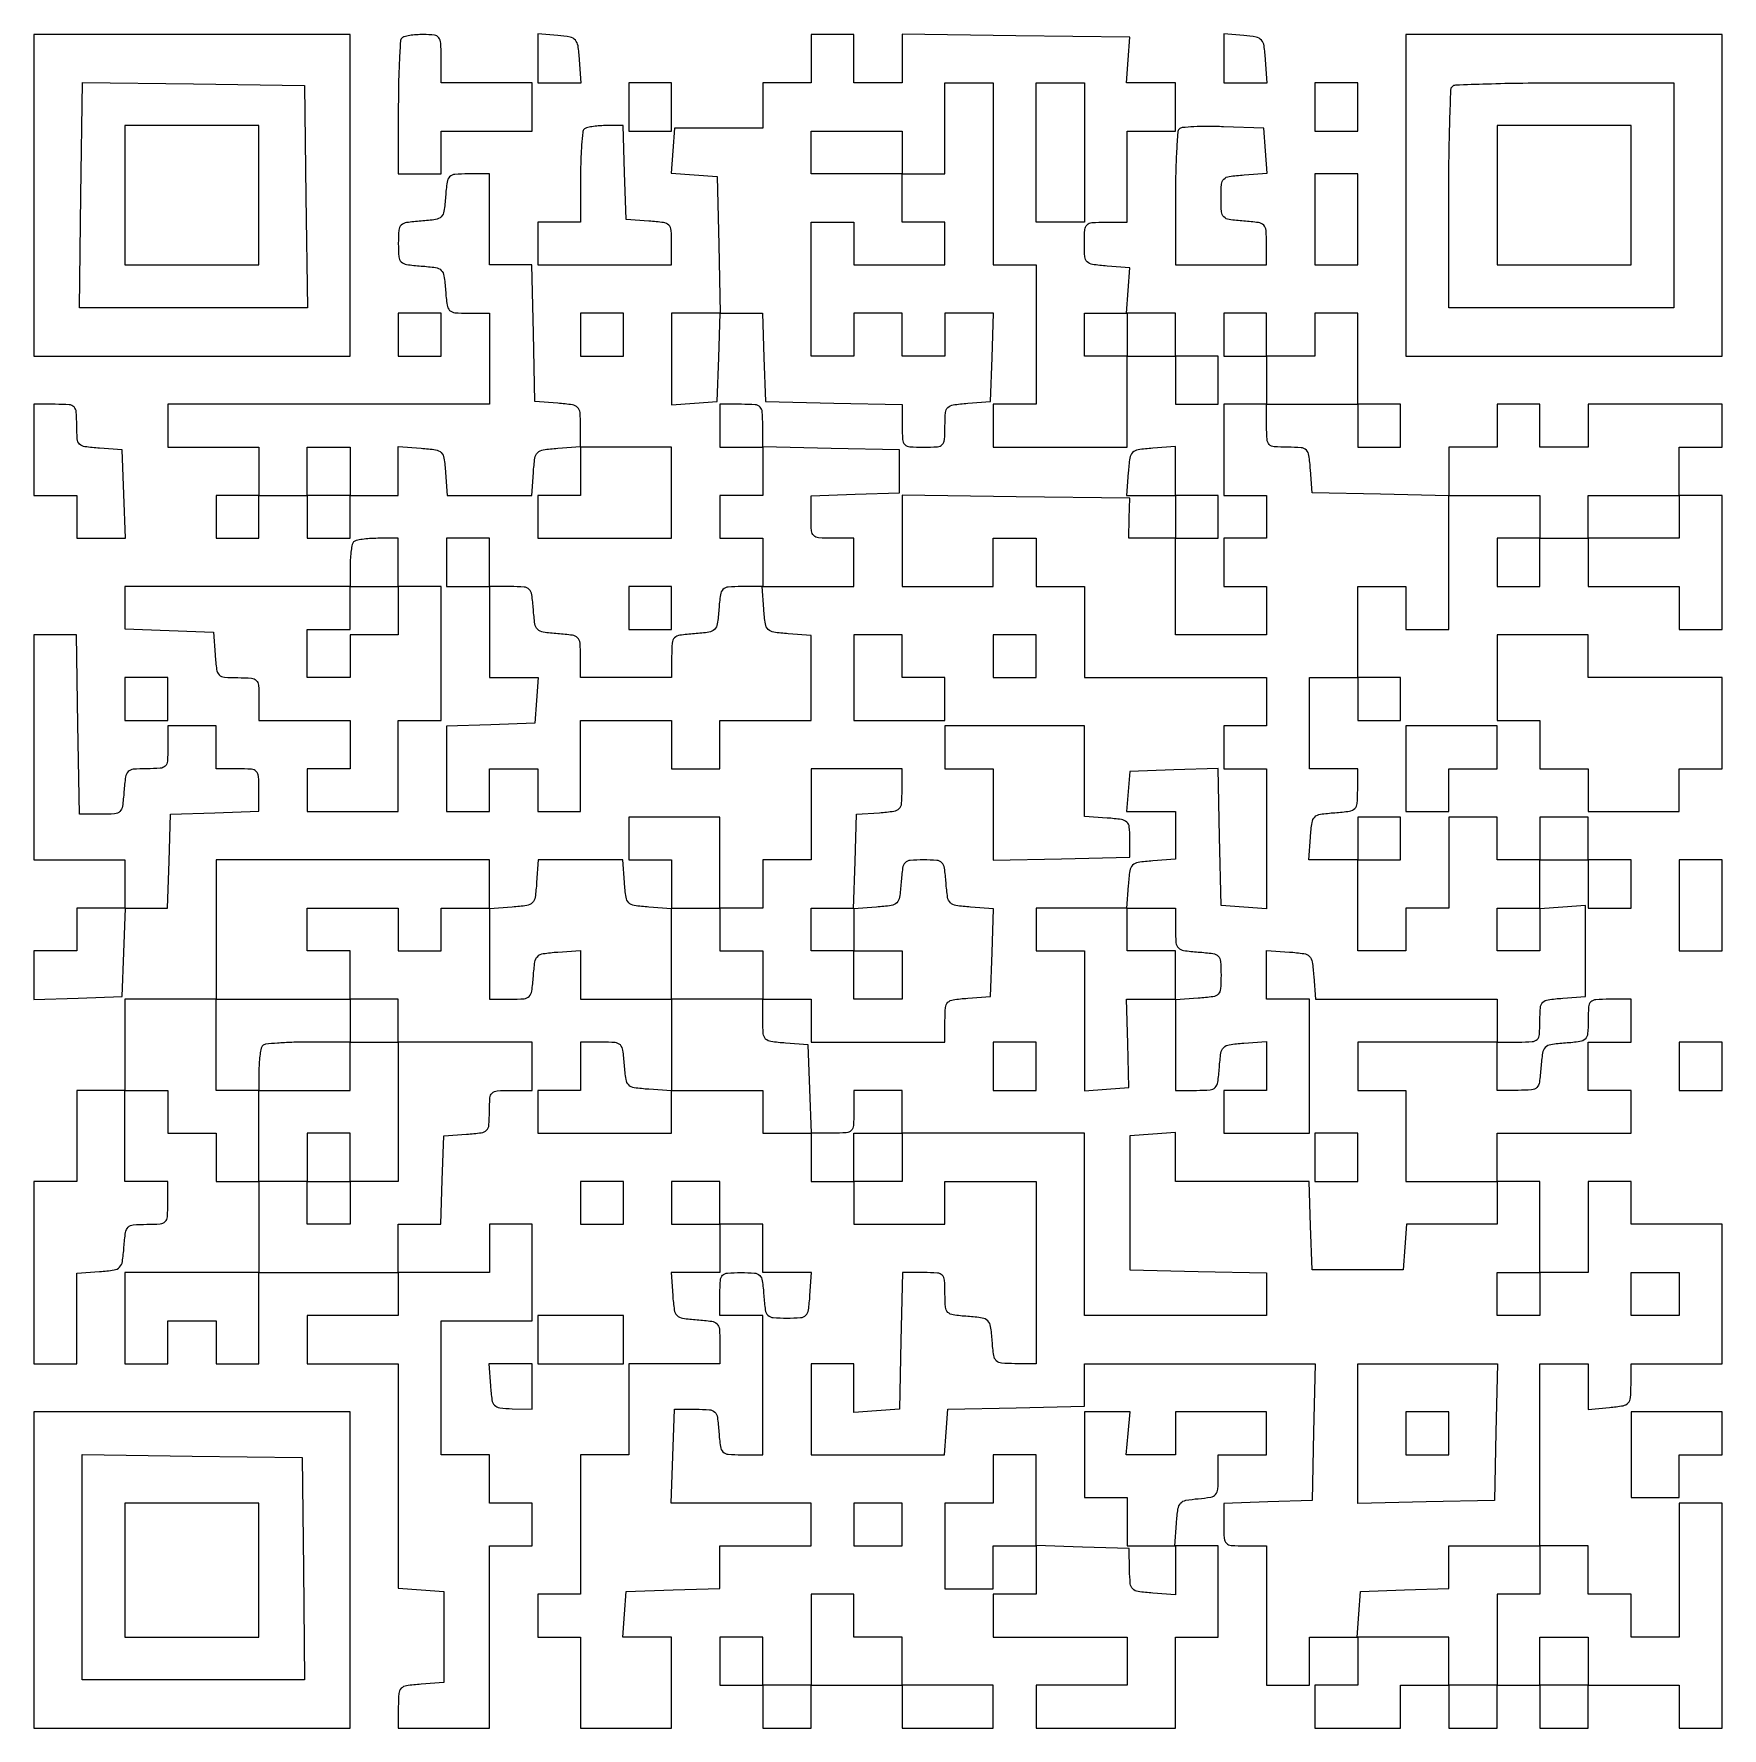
# Model space of a CAD drawing. Extents: x 48 to 1278, y 120 to 1454.
# Drawn here: x 547 to 862, y 661 to 977.1 of the extents above; entities that cross this region are included whole.
import ezdxf

# ---------------------------------------------------------------- set-up
doc = ezdxf.new("R2010")
doc.units = 0

msp = doc.modelspace()

# ---------------------------------------------------------------- linework, layer by layer
for points in [[(547, 947), (547, 917), (576.5, 917), (606, 917), (606, 947), (606, 977), (576.5, 977), (547, 977)], [(803, 947), (803, 917), (832.5, 917), (862, 917), (862, 947), (862, 977), (832.5, 977), (803, 977)], [(597.770288, 946.75), (598.040577, 926), (576.770288, 925.999036), (555.5, 925.998073), (555.788728, 947.019207), (556.077455, 968.040341), (576.788728, 967.770171), (597.5, 967.5)], [(658, 963.5), (658, 959), (662, 959), (666, 959), (666, 963.5), (666, 968), (662, 968), (658, 968)], [(743, 955), (743, 942), (738.5, 942), (734, 942), (734, 955), (734, 968), (738.5, 968), (743, 968)], [(786, 963.5), (786, 959), (790, 959), (794, 959), (794, 963.5), (794, 968), (790, 968), (786, 968)], [(564, 947), (564, 934), (576.5, 934), (589, 934), (589, 947), (589, 960), (576.5, 960), (564, 960)], [(709, 955), (709, 951), (700.5, 951), (692, 951), (692, 955), (692, 959), (700.5, 959), (709, 959)], [(820, 947), (820, 934), (832.5, 934), (845, 934), (845, 947), (845, 960), (832.5, 960), (820, 960)], [(786, 942.5), (786, 934), (790, 934), (794, 934), (794, 942.5), (794, 951), (790, 951), (786, 951)], [(615, 921), (615, 917), (619, 917), (623, 917), (623, 921), (623, 925), (619, 925), (615, 925)], [(649, 921), (649, 917), (653, 917), (657, 917), (657, 921), (657, 925), (653, 925), (649, 925)], [(751, 921), (751, 917), (747, 917), (743, 917), (743, 921), (743, 925), (747, 925), (751, 925)], [(606, 895.5), (606, 891), (602, 891), (598, 891), (598, 895.5), (598, 900), (602, 900), (606, 900)], [(854, 887), (854, 883), (845.5, 883), (837, 883), (837, 887), (837, 891), (845.5, 891), (854, 891)], [(615, 869.5), (615, 865), (610.5, 865), (606, 865), (606, 861), (606, 857), (602, 857), (598, 857), (598, 861.5), (598, 866), (602, 866), (606, 866), (606, 870), (606, 874), (610.5, 874), (615, 874)], [(658, 870), (658, 866), (662, 866), (666, 866), (666, 870), (666, 874), (662, 874), (658, 874)], [(700, 857), (700, 849), (708.5, 849), (717, 849), (717, 853), (717, 857), (713, 857), (709, 857), (709, 861), (709, 865), (704.5, 865), (700, 865)], [(726, 861), (726, 857), (730, 857), (734, 857), (734, 861), (734, 865), (730, 865), (726, 865)], [(820, 857), (820, 849), (824, 849), (828, 849), (828, 844.5), (828, 840), (832.5, 840), (837, 840), (837, 836), (837, 832), (845.5, 832), (854, 832), (854, 836), (854, 840), (858, 840), (862, 840), (862, 848.5), (862, 857), (849.5, 857), (837, 857), (837, 861), (837, 865), (828.5, 865), (820, 865)], [(564, 853), (564, 849), (568, 849), (572, 849), (572, 853), (572, 857), (568, 857), (564, 857)], [(803, 840), (803, 832), (807, 832), (811, 832), (811, 836), (811, 840), (815.5, 840), (820, 840), (820, 844), (820, 848), (811.5, 848), (803, 848)], [(854, 814.5), (854, 806), (858, 806), (862, 806), (862, 814.5), (862, 823), (858, 823), (854, 823)], [(675, 810), (675, 806), (679, 806), (683, 806), (683, 801.5), (683, 797), (674.5, 797), (666, 797), (666, 805.5), (666, 814), (670.5, 814), (675, 814)], [(700, 810), (700, 806), (704.5, 806), (709, 806), (709, 801.5), (709, 797), (704.5, 797), (700, 797), (700, 801.5), (700, 806), (696, 806), (692, 806), (692, 810), (692, 814), (696, 814), (700, 814)], [(828, 810), (828, 806), (824, 806), (820, 806), (820, 810), (820, 814), (824, 814), (828, 814)], [(606, 793), (606, 789), (610.5, 789), (615, 789), (615, 776), (615, 763), (610.5, 763), (606, 763), (606, 759), (606, 755), (602, 755), (598, 755), (598, 759), (598, 763), (593.5, 763), (589, 763), (589, 771.5), (589, 780), (585, 780), (581, 780), (581, 788.5), (581, 797), (593.5, 797), (606, 797)], [(726, 784.5), (726, 780), (730, 780), (734, 780), (734, 784.5), (734, 789), (730, 789), (726, 789)], [(854, 784.5), (854, 780), (858, 780), (862, 780), (862, 784.5), (862, 789), (858, 789), (854, 789)], [(598, 767.5), (598, 763), (602, 763), (606, 763), (606, 767.5), (606, 772), (602, 772), (598, 772)], [(709, 767.5), (709, 763), (704.5, 763), (700, 763), (700, 767.5), (700, 772), (704.5, 772), (709, 772)], [(786, 767.5), (786, 763), (790, 763), (794, 763), (794, 767.5), (794, 772), (790, 772), (786, 772)], [(649, 759), (649, 755), (653, 755), (657, 755), (657, 759), (657, 763), (653, 763), (649, 763)], [(828, 742), (828, 738), (824, 738), (820, 738), (820, 742), (820, 746), (824, 746), (828, 746)], [(854, 742), (854, 738), (849.5, 738), (845, 738), (845, 742), (845, 746), (849.5, 746), (854, 746)], [(641, 733.5), (641, 729), (649, 729), (657, 729), (657, 733.5), (657, 738), (649, 738), (641, 738)], [(819.779877, 716.25), (819.5, 703.5), (806.75, 703.220123), (794, 702.940246), (794, 715.970123), (794, 729), (807.029877, 729), (820.059754, 729)], [(547, 690.5), (547, 661), (576.5, 661), (606, 661), (606, 690.5), (606, 720), (576.5, 720), (547, 720)], [(803, 716), (803, 712), (807, 712), (811, 712), (811, 716), (811, 720), (807, 720), (803, 720)], [(845, 712), (845, 704), (849.5, 704), (854, 704), (854, 708), (854, 712), (858, 712), (862, 712), (862, 716), (862, 720), (853.5, 720), (845, 720)], [(597.292526, 690.74995), (597.5, 669.999899), (576.75, 669.99995), (556, 670), (556, 691.020288), (556, 712.040577), (576.542526, 711.770288), (597.085052, 711.5)], [(564, 690.5), (564, 678), (576.5, 678), (589, 678), (589, 690.5), (589, 703), (576.5, 703), (564, 703)], [(700, 699), (700, 695), (704.5, 695), (709, 695), (709, 699), (709, 703), (704.5, 703), (700, 703)], [(828, 690.5), (828, 686), (824, 686), (820, 686), (820, 677.5), (820, 669), (815.5, 669), (811, 669), (811, 673.5), (811, 678), (802.442502, 678), (793.885004, 678), (794.192502, 682.25), (794.5, 686.5), (802.75, 686.790442), (811, 687.080885), (811, 691.040442), (811, 695), (819.5, 695), (828, 695)], [(692, 677.5), (692, 669), (687.5, 669), (683, 669), (683, 673.5), (683, 678), (679, 678), (675, 678), (675, 673.5), (675, 669), (679, 669), (683, 669), (683, 665), (683, 661), (687.5, 661), (692, 661), (692, 665), (692, 669), (700.5, 669), (709, 669), (709, 665), (709, 661), (717.5, 661), (726, 661), (726, 665), (726, 669), (717.5, 669), (709, 669), (709, 673.5), (709, 678), (704.5, 678), (700, 678), (700, 682), (700, 686), (696, 686), (692, 686)], [(837, 673.5), (837, 669), (832.5, 669), (828, 669), (828, 673.5), (828, 678), (832.5, 678), (837, 678)]]:
    msp.add_lwpolyline(points, close=True)
for points in [[(615.666667, 976.333333, 0.182194), (615.398749, 975.741301, 0.003323), (615.195833, 972.239583, 0.00776), (615.04822, 968.108428, 0.005049), (615, 963.333333), (615, 951), (619, 951), (623, 951), (623, 955), (623, 959), (631.5, 959), (640, 959), (640, 963.5), (640, 968), (631.5, 968), (623, 968), (623, 972.5, 0.012029), (622.930515, 975.387912, 0.148435), (622.564815, 976.4125, 0.208982), (621.738811, 976.88677, 0.027302), (619.666667, 977, 0.018427), (618.341558, 976.951148, 0.022866), (617.116667, 976.804167, 0.022027), (616.120244, 976.592625, 0.13383)], [(641, 972.560365), (641, 968), (645.057498, 968), (649.114996, 968), (648.807498, 972.25, 0.017035), (648.524764, 974.899921, 0.147749), (648.031832, 975.964223, 0.168139), (647.060132, 976.508419, 0.023701), (644.75, 976.810365), (641, 977.120731)], [(692, 972.5), (692, 968), (687.5, 968), (683, 968), (683.000776, 963.75), (683.001552, 959.5), (674.750776, 959.5), (666.5, 959.5), (666.195442, 955.310164), (665.890884, 951.120327), (670.195442, 950.810164), (674.5, 950.5), (674.779877, 937.75), (675.059754, 925), (670.529877, 925), (666, 925), (666, 916.442502), (666, 907.885004), (670.25, 908.192502), (674.5, 908.5), (674.790442, 916.75), (675.080885, 925), (679, 925), (682.919115, 925), (683.209558, 916.75), (683.5, 908.5), (696.25, 908.220123), (709, 907.940246), (709, 903.970123, 0.016543), (709.084609, 901.41363, 0.182739), (709.501881, 900.498133, 0.181153), (710.422213, 900.083566, 0.016205), (713, 900, 0.016176), (715.574894, 900.083327, 0.180281), (716.496354, 900.496406, 0.18334), (716.914656, 901.408527, 0.016835), (717, 903.942502, -0.018984), (717.095573, 906.458824, -0.179252), (717.538998, 907.424002, -0.164393), (718.522585, 907.910741, -0.015359), (721.25, 908.192502), (725.5, 908.5), (725.790442, 916.75), (726.080885, 925), (721.540442, 925), (717, 925), (717, 921), (717, 917), (713, 917), (709, 917), (709, 921), (709, 925), (704.5, 925), (700, 925), (700, 921), (700, 917), (696, 917), (692, 917), (692, 929.5), (692, 942), (696, 942), (700, 942), (700, 938), (700, 934), (708.5, 934), (717, 934), (717, 938), (717, 942), (713, 942), (709, 942), (709, 946.5), (709, 951), (713, 951), (717, 951), (717, 959.5), (717, 968), (721.5, 968), (726, 968), (726, 951), (726, 934), (730, 934), (734, 934), (734, 921), (734, 908), (730, 908), (726, 908), (726, 904), (726, 900), (738.5, 900), (751, 900), (751, 908.5), (751, 917), (755.5, 917), (760, 917), (760, 912.5), (760, 908), (764, 908), (768, 908), (768, 912.5), (768, 917), (764, 917), (760, 917), (760, 921), (760, 925), (755.423531, 925), (750.847062, 925), (751.158849, 929.25), (751.470635, 933.5), (747.235318, 933.807498, -0.01549), (744.519817, 934.089435, -0.164638), (743.538067, 934.576797, -0.178823), (743.095432, 935.542546, -0.018966), (743, 938.057498, -0.016835), (743.085344, 940.591473, -0.18334), (743.503646, 941.503594, -0.180281), (744.425106, 941.916673, -0.016176), (747, 942), (751, 942), (751, 950.5), (751, 959), (755.5, 959), (760, 959), (760, 963.5), (760, 968), (755.423531, 968), (750.847062, 968), (751.154531, 972.25), (751.461999, 976.5), (730.231, 976.769888), (709, 977.039775), (709, 972.519888), (709, 968), (704.5, 968), (700, 968), (700, 972.5), (700, 977), (696, 977), (692, 977)], [(769, 972.560365), (769, 968), (773.057498, 968), (777.114996, 968), (776.807498, 972.25, 0.017035), (776.524764, 974.899921, 0.147749), (776.031832, 975.964223, 0.168139), (775.060132, 976.508419, 0.023701), (772.75, 976.810365), (769, 977.120731)], [(853, 947), (853, 926), (832, 926), (811, 926), (811, 946.333333, -0.003067), (811.048101, 954.175859, -0.004867), (811.195833, 960.889583, -0.001337), (811.3963, 966.713378, -0.189293), (811.666667, 967.333333, -0.189293), (812.286622, 967.6037, -0.001337), (818.110417, 967.804167, -0.004867), (824.824141, 967.951899, -0.003067), (832.666667, 968), (853, 968)], [(649.666667, 959.333333, 0.173108), (649.401196, 958.773194, 0.006456), (649.195833, 956.414583, 0.011027), (649.048357, 953.574835, 0.007459), (649, 950.333333), (649, 942), (645, 942), (641, 942), (641, 938), (641, 934), (653.5, 934), (666, 934), (666, 937.942502, 0.018984), (665.904427, 940.458824, 0.179252), (665.461002, 941.424002, 0.164393), (664.477415, 941.910741, 0.015359), (661.75, 942.192502), (657.5, 942.5), (657.211067, 951.25), (656.922134, 960), (653.627734, 960, 0.018639), (652.317539, 959.95114, 0.023052), (651.10523, 959.804167, 0.022286), (650.118744, 959.592557, 0.133161)], [(760.70504, 959.371707, 0.181121), (760.422043, 958.749795, 0.003665), (760.207105, 955.250855, 0.008167), (760.051014, 951.111095, 0.005338), (760, 946.333333), (760, 934), (768.5, 934), (777, 934), (777, 937.942502, 0.018984), (776.904427, 940.458824, 0.179252), (776.461002, 941.424002, 0.164393), (775.477415, 941.910741, 0.015359), (772.75, 942.192502, -0.015394), (770.015538, 942.475184, -0.166082), (769.034844, 942.964685, -0.178229), (768.593822, 943.936743, -0.018295), (768.5, 946.5, -0.018373), (768.594394, 949.068028, -0.179714), (769.03842, 950.03847, -0.165079), (770.026084, 950.526383, -0.014927), (772.804558, 950.810164), (777.109116, 951.120327), (776.804558, 955.310164), (776.5, 959.5), (768.95504, 959.788373, 0.009026), (766.013034, 959.847664, 0.013141), (763.419306, 959.784931, 0.008636), (761.281969, 959.639939, 0.17691)], [(623.807498, 946.75, -0.017229), (623.516686, 944.034356, -0.162473), (623, 943, -0.162473), (621.965644, 942.483314, -0.017229), (619.25, 942.192502, 0.015327), (616.529872, 941.911669, 0.162677), (615.543275, 941.427694, 0.180259), (615.097388, 940.469457, 0.019711), (615, 938, 0.019711), (615.097388, 935.530543, 0.180259), (615.543275, 934.572306, 0.162677), (616.529872, 934.088331, 0.015327), (619.25, 933.807498, -0.017229), (621.965644, 933.516686, -0.162473), (623, 933, -0.162473), (623.516686, 931.965644, -0.017229), (623.807498, 929.25, 0.015359), (624.089259, 926.522585, 0.164393), (624.575998, 925.538998, 0.179252), (625.541176, 925.095573, 0.018984), (628.057498, 925), (632, 925), (632, 916.5), (632, 908), (602, 908), (572, 908), (572, 904), (572, 900), (580.5, 900), (589, 900), (589, 895.5), (589, 891), (585, 891), (581, 891), (581, 887), (581, 883), (585, 883), (589, 883), (589, 887), (589, 891), (593.5, 891), (598, 891), (598, 887), (598, 883), (602, 883), (606, 883), (606, 887), (606, 891), (610.5, 891), (615, 891), (615, 895.557498), (615, 900.114996), (619.25, 899.807498, -0.017229), (621.965644, 899.516686, -0.162473), (623, 899, -0.162473), (623.516686, 897.965644, -0.017229), (623.807498, 895.25), (624.114996, 891), (632, 891), (639.885004, 891), (640.192502, 895.25, -0.017229), (640.483314, 897.965644, -0.162473), (641, 899, -0.162473), (642.034356, 899.516686, -0.017229), (644.75, 899.807498), (649, 900.114996), (649, 895.557498), (649, 891), (645, 891), (641, 891), (641, 887), (641, 883), (653.5, 883), (666, 883), (666, 891.5), (666, 900), (657.5, 900), (649, 900), (649, 903.942502, 0.018984), (648.904427, 906.458824, 0.179252), (648.461002, 907.424002, 0.164393), (647.477415, 907.910741, 0.015359), (644.75, 908.192502), (640.5, 908.5), (640.220123, 921.25), (639.940246, 934), (635.970123, 934), (632, 934), (632, 942.5), (632, 951), (628.057498, 951, 0.018984), (625.541176, 950.904427, 0.179252), (624.575998, 950.461002, 0.164393), (624.089259, 949.477415, 0.015359)], [(769, 921), (769, 917), (773, 917), (777, 917), (777, 912.5), (777, 908), (773, 908), (769, 908), (769, 899.5), (769, 891), (773, 891), (777, 891), (777, 887), (777, 883), (773, 883), (769, 883), (769, 878.5), (769, 874), (773, 874), (777, 874), (777, 869.5), (777, 865), (768.5, 865), (760, 865), (760, 874), (760, 883), (764, 883), (768, 883), (768, 887), (768, 891), (764, 891), (760, 891), (760, 895.557498), (760, 900.114996), (755.75, 899.807498, 0.017229), (753.034356, 899.516686, 0.162473), (752, 899, 0.162473), (751.483314, 897.965644, 0.017229), (751.192502, 895.25), (750.885004, 891), (755.442502, 891), (760, 891), (760, 887), (760, 883), (755.635937, 883), (751.271875, 883), (751.385937, 886.75), (751.5, 890.5), (730.25, 890.769888), (709, 891.039775), (709, 882.519888), (709, 874), (717.5, 874), (726, 874), (726, 878.5), (726, 883), (730, 883), (734, 883), (734, 878.5), (734, 874), (738.5, 874), (743, 874), (743, 865.5), (743, 857), (760, 857), (777, 857), (777, 852.5), (777, 848), (773, 848), (769, 848), (769, 844), (769, 840), (773, 840), (777, 840), (777, 826.942502), (777, 813.885004), (772.75, 814.192502), (768.5, 814.5), (768.219825, 827.289955), (767.939649, 840.07991), (759.719825, 839.789955), (751.5, 839.5), (751.189635, 835.75), (750.879269, 832), (755.439635, 832), (760, 832), (760, 827.557498), (760, 823.114996), (755.75, 822.807498, 0.017229), (753.034356, 822.516686, 0.162473), (752, 822, 0.162473), (751.483314, 820.965644, 0.017229), (751.192502, 818.25), (750.885004, 814), (742.442502, 814), (734, 814), (734, 810), (734, 806), (738.5, 806), (743, 806), (743, 792.942502), (743, 779.885004), (747.159626, 780.192502), (751.319252, 780.5), (751.096088, 788.75), (750.872924, 797), (755.436462, 797), (760, 797), (760, 788.5), (760, 780), (763.942502, 780, 0.018984), (766.458824, 780.095573, 0.179252), (767.424002, 780.538998, 0.164393), (767.910741, 781.522585, 0.015359), (768.192502, 784.25, -0.017229), (768.483314, 786.965644, -0.162473), (769, 788, -0.162473), (770.034356, 788.516686, -0.017229), (772.75, 788.807498), (777, 789.114996), (777, 784.557498), (777, 780), (773, 780), (769, 780), (769, 776), (769, 772), (777, 772), (785, 772), (785, 784.5), (785, 797), (781, 797), (777, 797), (777, 801.557498), (777, 806.114996), (781.25, 805.807498, -0.017229), (783.965644, 805.516686, -0.162473), (785, 805, -0.162473), (785.516686, 803.965644, -0.017229), (785.807498, 801.25), (786.114996, 797), (803.057498, 797), (820, 797), (820, 793), (820, 789), (807, 789), (794, 789), (794, 784.5), (794, 780), (798.5, 780), (803, 780), (803, 771.5), (803, 763), (811.5, 763), (820, 763), (820, 759), (820, 755), (811.557498, 755), (803.114996, 755), (802.807498, 750.75), (802.5, 746.5), (794, 746.5), (785.5, 746.5), (785.209558, 754.75), (784.919115, 763), (772.459558, 763), (760, 763), (760, 767.557498), (760, 772.114996), (755.75, 771.807498), (751.5, 771.5), (751.5, 759), (751.5, 746.5), (764.25, 746.220123), (777, 745.940246), (777, 741.970123), (777, 738), (760, 738), (743, 738), (743, 755), (743, 772), (726, 772), (709, 772), (709, 776), (709, 780), (704.5, 780), (700, 780), (700, 776, -0.016194), (699.916526, 773.423314, -0.18082), (699.502528, 772.502553, -0.182969), (698.588321, 772.084888, -0.016654), (696.040442, 772), (692.080885, 772), (691.790442, 780.25), (691.5, 788.5), (687.25, 788.807498, -0.015359), (684.522585, 789.089259, -0.164393), (683.538998, 789.575998, -0.179252), (683.095573, 790.541176, -0.018984), (683, 793.057498), (683, 797), (687.5, 797), (692, 797), (692, 793), (692, 789), (704.5, 789), (717, 789), (717, 792.942502, -0.018984), (717.095573, 795.458824, -0.179252), (717.538998, 796.424002, -0.164393), (718.522585, 796.910741, -0.015359), (721.25, 797.192502), (725.5, 797.5), (725.789482, 805.690573), (726.078964, 813.881146), (721.789482, 814.190573, -0.016841), (719.041926, 814.482047, -0.161874), (718.002624, 814.997397, -0.163487), (717.483962, 816.030213, -0.017266), (717.192502, 818.75, 0.015327), (716.911669, 821.470128, 0.162677), (716.427694, 822.456725, 0.180259), (715.469457, 822.902612, 0.019711), (713, 823, 0.019711), (710.530543, 822.902612, 0.180259), (709.572306, 822.456725, 0.162677), (709.088331, 821.470128, 0.015327), (708.807498, 818.75, -0.017266), (708.516032, 816.03018, -0.163496), (707.997355, 814.997376, -0.16187), (706.958013, 814.482036, -0.016837), (704.2102, 814.190557), (699.9204, 813.881115), (700.2102, 822.690557), (700.5, 831.5), (704.75, 831.807498, 0.015359), (707.477415, 832.089259, 0.164393), (708.461002, 832.575998, 0.179252), (708.904427, 833.541176, 0.018984), (709, 836.057498), (709, 840), (700.5, 840), (692, 840), (692, 831.5), (692, 823), (687.5, 823), (683, 823), (683, 818.5), (683, 814), (679, 814), (675, 814), (675, 822.5), (675, 831), (666.5, 831), (658, 831), (658, 827), (658, 823), (662, 823), (666, 823), (666, 818.442502), (666, 813.885004), (661.75, 814.192502, -0.017229), (659.034356, 814.483314, -0.162473), (658, 815, -0.162473), (657.483314, 816.034356, -0.017229), (657.192502, 818.75), (656.885004, 823), (649, 823), (641.114996, 823), (640.807498, 818.75, -0.017229), (640.516686, 816.034356, -0.162473), (640, 815, -0.162473), (638.965644, 814.483314, -0.017229), (636.25, 814.192502), (632, 813.885004), (632, 818.442502), (632, 823), (606.5, 823), (581, 823), (581, 810), (581, 797), (572.5, 797), (564, 797), (564, 788.5), (564, 780), (559.5, 780), (555, 780), (555, 771.5), (555, 763), (551, 763), (547, 763), (547, 746), (547, 729), (551, 729), (555, 729), (555, 737.442502), (555, 745.885004), (559.25, 746.192502, 0.017229), (561.965644, 746.483314, 0.162473), (563, 747, 0.162473), (563.516686, 748.034356, 0.017229), (563.807498, 750.75, -0.015359), (564.089259, 753.477415, -0.164393), (564.575998, 754.461002, -0.179252), (565.541176, 754.904427, -0.018984), (568.057498, 755, 0.016835), (570.591473, 755.085344, 0.18334), (571.503594, 755.503646, 0.180281), (571.916673, 756.425106, 0.016176), (572, 759), (572, 763), (568, 763), (564, 763), (564, 771.5), (564, 780), (568, 780), (572, 780), (572, 776), (572, 772), (576.5, 772), (581, 772), (581, 767.5), (581, 763), (585, 763), (589, 763), (589, 754.5), (589, 746), (576.5, 746), (564, 746), (564, 737.5), (564, 729), (568, 729), (572, 729), (572, 733), (572, 737), (576.5, 737), (581, 737), (581, 733), (581, 729), (585, 729), (589, 729), (589, 737.5), (589, 746), (602, 746), (615, 746), (615, 742), (615, 738), (606.5, 738), (598, 738), (598, 733.5), (598, 729), (606.5, 729), (615, 729), (615, 708.057498), (615, 687.114996), (619.25, 686.807498), (623.5, 686.5), (623.5, 678), (623.5, 669.5), (619.25, 669.192502, 0.015359), (616.522585, 668.910741, 0.164393), (615.538998, 668.424002, 0.179252), (615.095573, 667.458824, 0.018984), (615, 664.942502), (615, 661), (623.5, 661), (632, 661), (632, 678), (632, 695), (636, 695), (640, 695), (640, 699), (640, 703), (636, 703), (632, 703), (632, 707.5), (632, 712), (627.5, 712), (623, 712), (623, 724.5), (623, 737), (631.5, 737), (640, 737), (640, 746), (640, 755), (636, 755), (632, 755), (632, 750.5), (632, 746), (623.5, 746), (615, 746), (615, 750.5), (615, 755), (618.959558, 755), (622.919115, 755), (623.209558, 763.25), (623.5, 771.5), (627.75, 771.807498, 0.015359), (630.477415, 772.089259, 0.164393), (631.461002, 772.575998, 0.179252), (631.904427, 773.541176, 0.018984), (632, 776.057498, -0.016835), (632.085344, 778.591473, -0.18334), (632.503646, 779.503594, -0.180281), (633.425106, 779.916673, -0.016176), (636, 780), (640, 780), (640, 784.5), (640, 789), (627.5, 789), (615, 789), (615, 793), (615, 797), (610.5, 797), (606, 797), (606, 801.5), (606, 806), (602, 806), (598, 806), (598, 810), (598, 814), (606.5, 814), (615, 814), (615, 810), (615, 806), (619, 806), (623, 806), (623, 810), (623, 814), (627.5, 814), (632, 814), (632, 805.5), (632, 797), (635.942502, 797, 0.018984), (638.458824, 797.095573, 0.179252), (639.424002, 797.538998, 0.164393), (639.910741, 798.522585, 0.015359), (640.192502, 801.25, -0.017229), (640.483314, 803.965644, -0.162473), (641, 805, -0.162473), (642.034356, 805.516686, -0.017229), (644.75, 805.807498), (649, 806.114996), (649, 801.557498), (649, 797), (657.5, 797), (666, 797), (666, 788.442502), (666, 779.885004), (661.75, 780.192502, -0.017229), (659.034356, 780.483314, -0.162473), (658, 781, -0.162473), (657.483314, 782.034356, -0.017229), (657.192502, 784.75, 0.015359), (656.910741, 787.477415, 0.164393), (656.424002, 788.461002, 0.179252), (655.458824, 788.904427, 0.018984), (652.942502, 789), (649, 789), (649, 784.5), (649, 780), (645, 780), (641, 780), (641, 776), (641, 772), (653.5, 772), (666, 772), (666, 776), (666, 780), (674.5, 780), (683, 780), (683, 776), (683, 772), (687.5, 772), (692, 772), (692, 767.5), (692, 763), (696, 763), (700, 763), (700, 759), (700, 755), (708.5, 755), (717, 755), (717, 759), (717, 763), (725.5, 763), (734, 763), (734, 746), (734, 729), (730.057498, 729, -0.018984), (727.541176, 729.095573, -0.179252), (726.575998, 729.538998, -0.164393), (726.089259, 730.522585, -0.015359), (725.807498, 733.25, 0.017229), (725.516686, 735.965644, 0.162473), (725, 737, 0.162473), (723.965644, 737.516686, 0.017229), (721.25, 737.807498, -0.015359), (718.522585, 738.089259, -0.164393), (717.538998, 738.575998, -0.179252), (717.095573, 739.541176, -0.018984), (717, 742.057498, 0.016801), (716.91493, 744.588476, 0.182406), (716.498249, 745.501739, 0.180934), (715.58048, 745.915904, 0.016481), (713.029877, 746), (709.059754, 746), (708.779877, 733.25), (708.5, 720.5), (704.25, 720.192502), (700, 719.885004), (700, 724.442502), (700, 729), (696, 729), (692, 729), (692, 720.5), (692, 712), (704.442502, 712), (716.885004, 712), (717.192502, 716.25), (717.5, 720.5), (730.25, 720.779877), (743, 721.059754), (743, 725.029877), (743, 729), (764.529877, 729), (786.059754, 729), (785.779877, 716.25), (785.5, 703.5), (777.25, 703.209558), (769, 702.919115), (769, 698.959558, 0.016654), (769.084888, 696.411679, 0.182969), (769.502553, 695.497472, 0.18082), (770.423314, 695.083474, 0.016194), (773, 695), (777, 695), (777, 682), (777, 669), (781, 669), (785, 669), (785, 673.5), (785, 678), (789.5, 678), (794, 678), (794, 673.5), (794, 669), (790, 669), (786, 669), (786, 665), (786, 661), (794, 661), (802, 661), (802, 665), (802, 669), (806.5, 669), (811, 669), (811, 665), (811, 661), (815.5, 661), (820, 661), (820, 665), (820, 669), (824, 669), (828, 669), (828, 665), (828, 661), (832.5, 661), (837, 661), (837, 665), (837, 669), (845.5, 669), (854, 669), (854, 665), (854, 661), (858, 661), (862, 661), (862, 682), (862, 703), (858, 703), (854, 703), (854, 690.5), (854, 678), (849.5, 678), (845, 678), (845, 682), (845, 686), (841, 686), (837, 686), (837, 690.5), (837, 695), (832.5, 695), (828, 695), (828, 712), (828, 729), (832.5, 729), (837, 729), (837, 724.723574), (837, 720.447148), (841, 720.82861, 0.018177), (843.507936, 721.160132, 0.164205), (844.468774, 721.676687, 0.169844), (844.903365, 722.661647, 0.019767), (845, 725.105035), (845, 729), (853.5, 729), (862, 729), (862, 742), (862, 755), (853.5, 755), (845, 755), (845, 759), (845, 763), (841, 763), (837, 763), (837, 754.5), (837, 746), (832.5, 746), (828, 746), (828, 754.5), (828, 763), (824, 763), (820, 763), (820, 767.5), (820, 772), (832.5, 772), (845, 772), (845, 776), (845, 780), (841, 780), (837, 780), (837, 784.5), (837, 789), (841, 789), (845, 789), (845, 793), (845, 797), (841, 797, 0.016176), (838.425106, 796.916673, 0.180281), (837.503646, 796.503594, 0.18334), (837.085344, 795.591473, 0.016835), (837, 793.057498, -0.018984), (836.904427, 790.541176, -0.179252), (836.461002, 789.575998, -0.164393), (835.477415, 789.089259, -0.015359), (832.75, 788.807498, 0.017229), (830.034356, 788.516686, 0.162473), (829, 788, 0.162473), (828.483314, 786.965644, 0.017229), (828.192502, 784.25, -0.015359), (827.910741, 781.522585, -0.164393), (827.424002, 780.538998, -0.179252), (826.458824, 780.095573, -0.018984), (823.942502, 780), (820, 780), (820, 784.5), (820, 789), (824, 789, 0.016176), (826.574894, 789.083327, 0.180281), (827.496354, 789.496406, 0.18334), (827.914656, 790.408527, 0.016835), (828, 792.942502, -0.018984), (828.095573, 795.458824, -0.179252), (828.538998, 796.424002, -0.164393), (829.522585, 796.910741, -0.015359), (832.25, 797.192502), (836.5, 797.5), (836.5, 805.980391), (836.5, 814.460781), (832.25, 814.153922), (828, 813.847062), (828, 818.423531), (828, 823), (832.5, 823), (837, 823), (837, 818.5), (837, 814), (841, 814), (845, 814), (845, 818.5), (845, 823), (841, 823), (837, 823), (837, 827), (837, 831), (832.5, 831), (828, 831), (828, 827), (828, 823), (824, 823), (820, 823), (820, 827), (820, 831), (815.5, 831), (811, 831), (811, 822.5), (811, 814), (807, 814), (803, 814), (803, 810), (803, 806), (798.5, 806), (794, 806), (794, 814.5), (794, 823), (798, 823), (802, 823), (802, 827), (802, 831), (798, 831), (794, 831), (794, 827), (794, 823), (789.442502, 823), (784.885004, 823), (785.192502, 827.25, -0.017229), (785.483314, 829.965644, -0.162473), (786, 831, -0.162473), (787.034356, 831.516686, -0.017229), (789.75, 831.807498, 0.015359), (792.477415, 832.089259, 0.164393), (793.461002, 832.575998, 0.179252), (793.904427, 833.541176, 0.018984), (794, 836.057498), (794, 840), (789.5, 840), (785, 840), (785, 848.5), (785, 857), (789.5, 857), (794, 857), (794, 853), (794, 849), (798, 849), (802, 849), (802, 853), (802, 857), (798, 857), (794, 857), (794, 865.5), (794, 874), (798.5, 874), (803, 874), (803, 870), (803, 866), (807, 866), (811, 866), (811, 878.5), (811, 891), (819.5, 891), (828, 891), (828, 887), (828, 883), (824, 883), (820, 883), (820, 878.5), (820, 874), (824, 874), (828, 874), (828, 878.5), (828, 883), (832.5, 883), (837, 883), (837, 878.5), (837, 874), (845.5, 874), (854, 874), (854, 870), (854, 866), (858, 866), (862, 866), (862, 878.5), (862, 891), (858, 891), (854, 891), (854, 895.5), (854, 900), (858, 900), (862, 900), (862, 904), (862, 908), (849.5, 908), (837, 908), (837, 904), (837, 900), (832.5, 900), (828, 900), (828, 904), (828, 908), (824, 908), (820, 908), (820, 904), (820, 900), (815.5, 900), (811, 900), (811, 895.470123), (811, 890.940246), (798.25, 891.220123), (785.5, 891.5), (785.192502, 895.75, 0.015359), (784.910741, 898.477415, 0.164393), (784.424002, 899.461002, 0.179252), (783.458824, 899.904427, 0.018984), (780.942502, 900, -0.016835), (778.408527, 900.085344, -0.18334), (777.496406, 900.503646, -0.180281), (777.083327, 901.425106, -0.016176), (777, 904), (777, 908), (785.5, 908), (794, 908), (794, 904), (794, 900), (798, 900), (802, 900), (802, 904), (802, 908), (798, 908), (794, 908), (794, 916.5), (794, 925), (790, 925), (786, 925), (786, 921), (786, 917), (781.5, 917), (777, 917), (777, 921), (777, 925), (773, 925), (769, 925)], [(547, 899.5), (547, 891), (551, 891), (555, 891), (555, 887), (555, 883), (559.540442, 883), (564.080885, 883), (563.790442, 891.25), (563.5, 899.5), (559.25, 899.807498, -0.015359), (556.522585, 900.089259, -0.164393), (555.538998, 900.575998, -0.179252), (555.095573, 901.541176, -0.018984), (555, 904.057498, 0.016835), (554.914656, 906.591473, 0.18334), (554.496354, 907.503594, 0.180281), (553.574894, 907.916673, 0.016176), (551, 908), (547, 908)], [(675, 904), (675, 900), (679, 900), (683, 900), (683, 895.5), (683, 891), (679, 891), (675, 891), (675, 887), (675, 883), (679, 883), (683, 883), (683, 878.5), (683, 874), (679.057498, 874, 0.018984), (676.541176, 873.904427, 0.179252), (675.575998, 873.461002, 0.164393), (675.089259, 872.477415, 0.015359), (674.807498, 869.75, -0.017229), (674.516686, 867.034356, -0.162473), (674, 866, -0.162473), (672.965644, 865.483314, -0.017229), (670.25, 865.192502, 0.015359), (667.522585, 864.910741, 0.164393), (666.538998, 864.424002, 0.179252), (666.095573, 863.458824, 0.018984), (666, 860.942502), (666, 857), (657.5, 857), (649, 857), (649, 860.942502, 0.018984), (648.904427, 863.458824, 0.179252), (648.461002, 864.424002, 0.164393), (647.477415, 864.910741, 0.015359), (644.75, 865.192502, -0.017229), (642.034356, 865.483314, -0.162473), (641, 866, -0.162473), (640.483314, 867.034356, -0.017229), (640.192502, 869.75, 0.015359), (639.910741, 872.477415, 0.164393), (639.424002, 873.461002, 0.179252), (638.458824, 873.904427, 0.018984), (635.942502, 874), (632, 874), (632, 878.5), (632, 883), (628, 883), (624, 883), (624, 878.5), (624, 874), (628, 874), (632, 874), (632, 865.5), (632, 857), (636.557498, 857), (641.114996, 857), (640.807498, 852.75), (640.5, 848.5), (632.25, 848.209558), (624, 847.919115), (624, 839.959558), (624, 832), (628, 832), (632, 832), (632, 836), (632, 840), (636.5, 840), (641, 840), (641, 836), (641, 832), (645, 832), (649, 832), (649, 840.5), (649, 849), (657.5, 849), (666, 849), (666, 844.5), (666, 840), (670.5, 840), (675, 840), (675, 844.5), (675, 849), (683.5, 849), (692, 849), (692, 856.942502), (692, 864.885004), (687.75, 865.192502, -0.017229), (685.034356, 865.483314, -0.162473), (684, 866, -0.162473), (683.483314, 867.034356, -0.017229), (683.192502, 869.75), (682.885004, 874), (691.442502, 874), (700, 874), (700, 878.5), (700, 883), (696, 883, -0.016194), (693.423314, 883.083474, -0.18082), (692.502553, 883.497472, -0.182969), (692.084888, 884.411679, -0.016654), (692, 886.959558), (692, 890.919115), (700.25, 891.209558), (708.5, 891.5), (708.5, 895.5), (708.5, 899.5), (695.75, 899.779877), (683, 900.059754), (683, 904.029877, 0.016543), (682.915391, 906.58637, 0.182739), (682.498119, 907.501867, 0.181153), (681.577787, 907.916434, 0.016205), (679, 908), (675, 908)], [(606.666667, 882.333333, 0.14152), (606.406522, 881.861888, 0.018996), (606.195833, 880.736458, 0.020702), (606.048764, 879.349997, 0.016072), (606, 877.833333), (606, 874), (585, 874), (564, 874), (564, 870.040442), (564, 866.080885), (572.25, 865.790442), (580.5, 865.5), (580.807498, 861.25, 0.015359), (581.089259, 858.522585, 0.164393), (581.575998, 857.538998, 0.179252), (582.541176, 857.095573, 0.018984), (585.057498, 857, -0.016835), (587.591473, 856.914656, -0.18334), (588.503594, 856.496354, -0.180281), (588.916673, 855.574894, -0.016176), (589, 853), (589, 849), (597.5, 849), (606, 849), (606, 844.5), (606, 840), (602, 840), (598, 840), (598, 836), (598, 832), (606.5, 832), (615, 832), (615, 840.5), (615, 849), (619, 849), (623, 849), (623, 861.5), (623, 874), (619, 874), (615, 874), (615, 878.5), (615, 883), (611.166667, 883, 0.016072), (609.650003, 882.951236, 0.020702), (608.263542, 882.804167, 0.018996), (607.138112, 882.593478, 0.14152)], [(547, 844), (547, 823), (555.5, 823), (564, 823), (564, 818.5), (564, 814), (559.5, 814), (555, 814), (555, 810), (555, 806), (551, 806), (547, 806), (547, 801.459558), (547, 796.919115), (555.25, 797.209558), (563.5, 797.5), (563.790442, 805.75), (564.080885, 814), (568.001509, 814), (571.922134, 814), (572.211067, 822.75), (572.5, 831.5), (580.75, 831.790442), (589, 832.080885), (589, 836.040442, 0.016654), (588.915112, 838.588321, 0.182969), (588.497447, 839.502528, 0.18082), (587.576686, 839.916526, 0.016194), (585, 840), (581, 840), (581, 844), (581, 848), (576.5, 848), (572, 848), (572, 844, -0.016176), (571.916673, 841.425106, -0.180281), (571.503594, 840.503646, -0.18334), (570.591473, 840.085344, -0.016835), (568.057498, 840, 0.018984), (565.541176, 839.904427, 0.179252), (564.575998, 839.461002, 0.164393), (564.089259, 838.477415, 0.015359), (563.807498, 835.75, -0.015394), (563.524816, 833.015538, -0.166082), (563.035315, 832.034844, -0.178229), (562.063257, 831.593822, -0.018295), (559.5, 831.5), (555.5, 831.5), (555.225821, 848.25), (554.951642, 865), (550.975821, 865), (547, 865)], [(717, 844), (717, 840), (721.5, 840), (726, 840), (726, 831.470123), (726, 822.940246), (738.75, 823.220123), (751.5, 823.5), (751.5, 827, 0.025798), (751.388589, 829.157847, 0.186387), (750.924464, 830.067671, 0.150499), (749.914368, 830.533101, 0.015201), (747.25, 830.807498), (743, 831.114996), (743, 839.557498), (743, 848), (730, 848), (717, 848)], [(760, 810.057498, 0.018984), (760.095573, 807.541176, 0.179252), (760.538998, 806.575998, 0.164393), (761.522585, 806.089259, 0.015359), (764.25, 805.807498, -0.015394), (766.984462, 805.524816, -0.166082), (767.965156, 805.035315, -0.178229), (768.406178, 804.063257, -0.018295), (768.5, 801.5, -0.018295), (768.406178, 798.936743, -0.178229), (767.965156, 797.964685, -0.166082), (766.984462, 797.475184, -0.015394), (764.25, 797.192502), (760, 796.885004), (760, 801.442502), (760, 806), (755.5, 806), (751, 806), (751, 810), (751, 814), (755.5, 814), (760, 814)], [(589.666667, 788.333333, 0.14152), (589.406522, 787.861888, 0.018996), (589.195833, 786.736458, 0.020702), (589.048764, 785.349997, 0.016072), (589, 783.833333), (589, 780), (597.5, 780), (606, 780), (606, 784.5), (606, 789), (598.166667, 789, 0.007932), (595.11685, 788.951618, 0.011637), (592.438542, 788.804167, 0.007128), (590.220885, 788.598385, 0.1713)], [(666, 759), (666, 755), (670.5, 755), (675, 755), (675, 750.5), (675, 746), (670.442502, 746), (665.885004, 746), (666.192502, 741.75, 0.017229), (666.483314, 739.034356, 0.162473), (667, 738, 0.162473), (668.034356, 737.483314, 0.017229), (670.75, 737.192502, -0.015359), (673.477415, 736.910741, -0.164393), (674.461002, 736.424002, -0.179252), (674.904427, 735.458824, -0.018984), (675, 732.942502), (675, 729), (666.5, 729), (658, 729), (658, 720.5), (658, 712), (653.5, 712), (649, 712), (649, 699), (649, 686), (645, 686), (641, 686), (641, 682), (641, 678), (645, 678), (649, 678), (649, 669.5), (649, 661), (657.5, 661), (666, 661), (666, 669.5), (666, 678), (661.442502, 678), (656.885004, 678), (657.192502, 682.25), (657.5, 686.5), (666.25, 686.788933), (675, 687.077866), (675, 691.038933), (675, 695), (683.5, 695), (692, 695), (692, 699), (692, 703), (678.961067, 703), (665.922134, 703), (666.211067, 711.75), (666.5, 720.5), (670.5, 720.5, -0.018295), (673.063257, 720.406178, -0.178229), (674.035315, 719.965156, -0.166082), (674.524816, 718.984462, -0.015394), (674.807498, 716.25, 0.015359), (675.089259, 713.522585, 0.164393), (675.575998, 712.538998, 0.179252), (676.541176, 712.095573, 0.018984), (679.057498, 712), (683, 712), (683, 725), (683, 738), (679, 738), (675, 738), (675, 742, -0.016176), (675.083327, 744.574894, -0.180281), (675.496406, 745.496354, -0.18334), (676.408527, 745.914656, -0.016835), (678.942502, 746, -0.018984), (681.458824, 745.904427, -0.179252), (682.424002, 745.461002, -0.164393), (682.910741, 744.477415, -0.015359), (683.192502, 741.75, 0.015394), (683.475184, 739.015538, 0.166082), (683.964685, 738.034844, 0.178229), (684.936743, 737.593822, 0.018295), (687.5, 737.5, 0.018295), (690.063257, 737.593822, 0.178229), (691.035315, 738.034844, 0.166082), (691.524816, 739.015538, 0.015394), (691.807498, 741.75), (692.114996, 746), (687.557498, 746), (683, 746), (683, 750.5), (683, 755), (679, 755), (675, 755), (675, 759), (675, 763), (670.5, 763), (666, 763)], [(632.192502, 724.850196, 0.016772), (632.47363, 722.24525, 0.156576), (632.960388, 721.241878, 0.175055), (633.915828, 720.76625, 0.022151), (636.250598, 720.600196), (640.001196, 720.5), (640.000598, 724.75), (640, 729), (635.942502, 729), (631.885004, 729)], [(743, 712), (743, 704), (747, 704), (751, 704), (751, 699.5), (751, 695), (755.5, 695), (760, 695), (760, 690.442502), (760, 685.885004), (755.75, 686.192502, -0.015731), (753.025719, 686.47599, -0.163867), (752.031439, 686.968596, -0.175694), (751.572928, 687.947309, -0.018678), (751.437694, 690.5), (751.375388, 694.5), (742.687694, 694.788933), (734, 695.077866), (734, 703.538933), (734, 712), (730, 712), (726, 712), (726, 707.5), (726, 703), (721.5, 703), (717, 703), (717, 695), (717, 687), (721.5, 687), (726, 687), (726, 691), (726, 695), (730, 695), (734, 695), (734, 690.5), (734, 686), (730, 686), (726, 686), (726, 682), (726, 678), (738.5, 678), (751, 678), (751, 673.5), (751, 669), (742.5, 669), (734, 669), (734, 665), (734, 661), (747, 661), (760, 661), (760, 669.5), (760, 678), (764, 678), (768, 678), (768, 686.5), (768, 695), (763.942502, 695), (759.885004, 695), (760.192502, 699.25, -0.017035), (760.475236, 701.899921, -0.147749), (760.968168, 702.964223, -0.168139), (761.939868, 703.508419, -0.023701), (764.25, 703.810365, 0.020993), (766.573008, 704.101215, 0.171987), (767.492339, 704.612048, 0.163629), (767.908687, 705.60067, 0.018555), (768, 708.060365), (768, 712), (772.5, 712), (777, 712), (777, 716), (777, 720), (768.5, 720), (760, 720), (760, 716), (760, 712), (755.394965, 712), (750.789929, 712), (751.17139, 716), (751.552852, 720), (747.276426, 720), (743, 720)]]:
    msp.add_lwpolyline(points, format="xyb", close=True)

doc.saveas('drawing.dxf')
